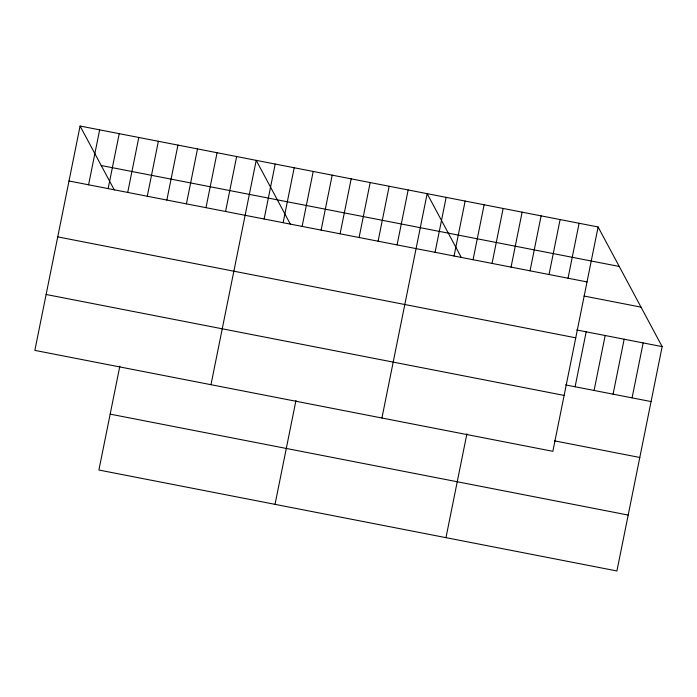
<?xml version="1.0" encoding="UTF-8"?>
<svg xmlns="http://www.w3.org/2000/svg" width="697" height="697" viewBox="0 0 697 697"><rect width="100%" height="100%" fill="white"/><g stroke="black" fill="none" stroke-linecap="round" stroke-linejoin="round"><path stroke-width="1.05" d="M80.085 126.035L34.85 350.382L552.86 451.316L598.104 226.969L80.085 126.035L114.291 189.924M88.58 184.792L99.654 129.842M108.148 188.608L119.222 133.658M127.717 192.416L138.799 137.475M147.285 196.232L158.367 141.282M119.849 366.134L98.896 470.031L616.915 570.965L662.15 346.618L598.104 226.969M166.853 200.048L177.935 145.098M186.421 203.855L197.504 148.914M205.99 207.671L217.072 152.721M225.567 211.487L236.64 156.537M210.973 384.7L256.208 160.354L290.414 224.242M264.128 218.997L275.202 164.056M283.121 222.7L294.195 167.75M302.115 226.403L313.197 171.453M321.108 230.106L332.19 175.156M275.027 504.349L295.972 400.453M340.101 233.8L351.183 178.859M359.094 237.503L370.177 182.553M378.088 241.206L389.17 186.256M397.081 244.908L408.163 189.959M381.921 418.008L427.156 193.661L461.362 257.55M435.067 252.305L446.15 197.364M454.061 256.008L465.143 201.058M473.063 259.711L484.136 204.761M492.056 263.414L503.129 208.464M445.967 537.657L466.92 433.761M511.049 267.117L522.123 212.167M530.042 270.811L541.116 215.87M549.036 274.513L560.109 219.564M568.029 278.216L579.111 223.267M575.095 386.765L586.177 331.816M594.088 390.468L605.17 335.518M613.081 394.162L624.163 339.221M632.074 397.865L643.157 342.915M101.222 165.52L619.241 266.454M69.003 180.985L587.022 281.919M584.034 296.033L641.013 307.133M576.68 329.969L662.15 346.618M57.738 236.884L575.748 337.818M565.598 384.91L651.068 401.568M46.124 294.483L564.134 395.417M554.324 440.818L639.802 457.467M110.17 414.131L628.189 515.066"/></g></svg>
